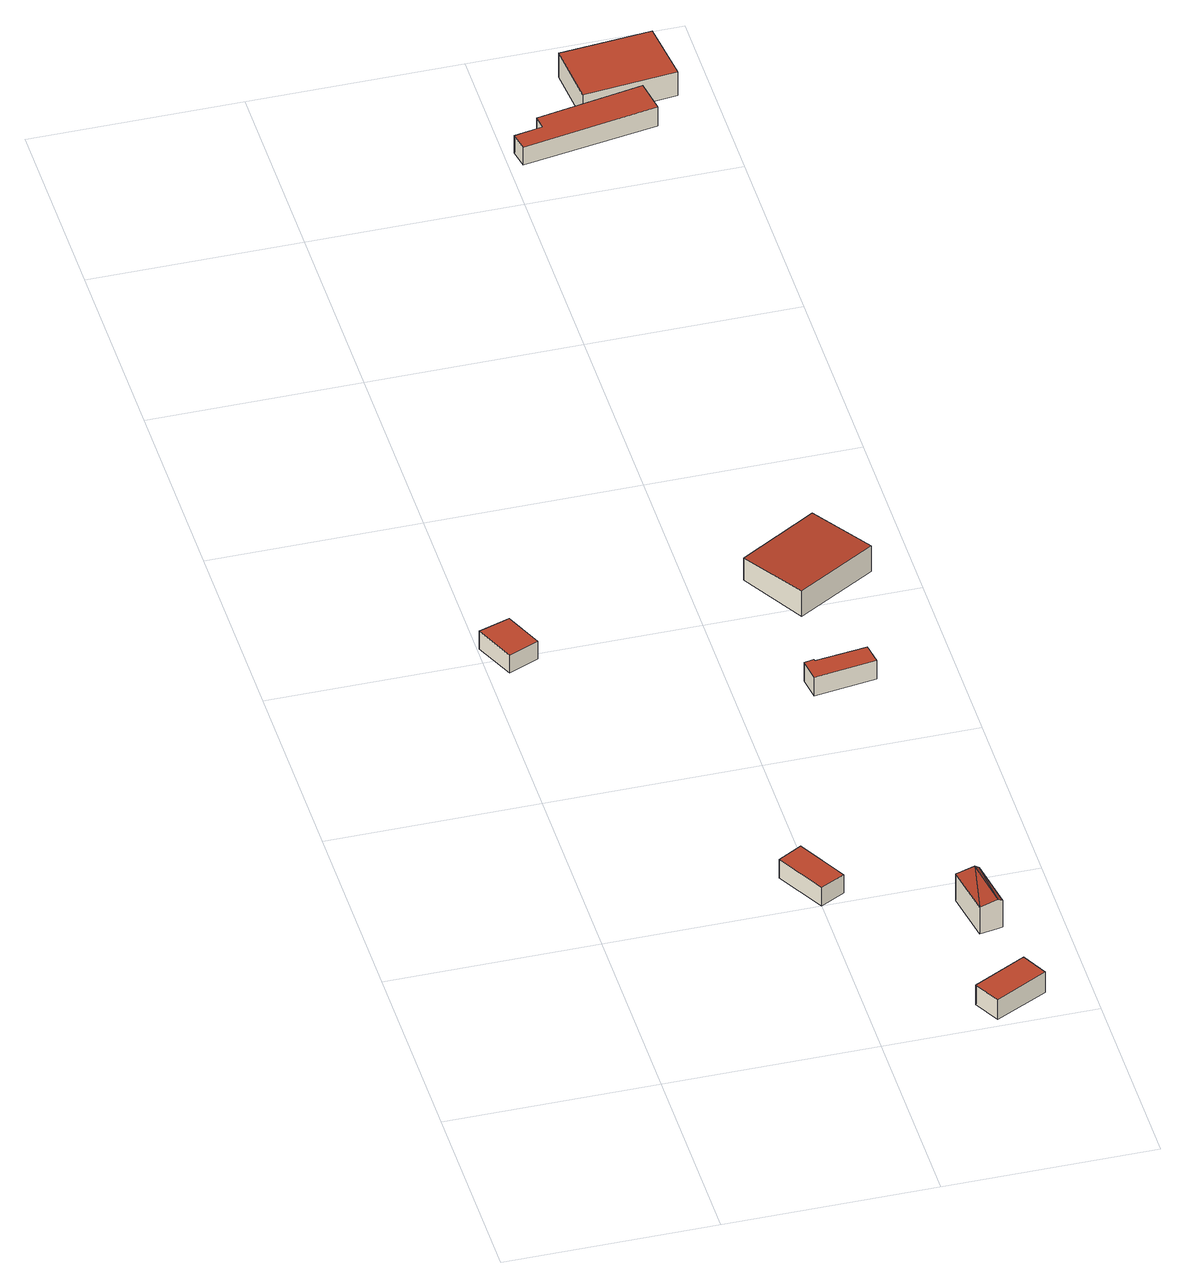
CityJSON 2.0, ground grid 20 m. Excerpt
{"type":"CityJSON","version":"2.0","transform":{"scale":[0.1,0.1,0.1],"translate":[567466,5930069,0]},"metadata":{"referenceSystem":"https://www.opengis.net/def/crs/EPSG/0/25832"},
"CityObjects":{
"building1":{"type":"Building","attributes":{"Grundfläche 2D":"13.267953","Grundhöhe NN":"0.919"},"geometry":[{"type":"Solid","lod":"3","boundaries":[[[[0,1,2,3]],[[4,5,3,2]],[[5,6,0,3]],[[6,7,1,0]],[[7,4,2,1]],[[7,6,5,4]]]],"semantics":{"surfaces":[{"type":"RoofSurface"},{"type":"WallSurface"},{"type":"GroundSurface"}],"values":[[0,1,1,1,1,2]]}}]},
"building2":{"type":"Building","attributes":{"Grundfläche 2D":"14.044554","Grundhöhe NN":"0.906"},"geometry":[{"type":"Solid","lod":"3","boundaries":[[[[8,9,10,11]],[[12,13,11,10]],[[13,14,8,11]],[[14,15,9,8]],[[15,12,10,9]],[[15,14,13,12]]]],"semantics":{"surfaces":[{"type":"RoofSurface"},{"type":"WallSurface"},{"type":"GroundSurface"}],"values":[[0,1,1,1,1,2]]}}]},
"building3":{"type":"Building","attributes":{"Grundfläche 2D":"16.000254","Grundhöhe NN":"0.974"},"geometry":[{"type":"Solid","lod":"3","boundaries":[[[[16,17,18,19]],[[20,21,19,18]],[[21,22,16,19]],[[22,23,17,16]],[[23,20,18,17]],[[23,22,21,20]]]],"semantics":{"surfaces":[{"type":"RoofSurface"},{"type":"WallSurface"},{"type":"GroundSurface"}],"values":[[0,1,1,1,1,2]]}}]},
"building4":{"type":"Building","attributes":{"Grundfläche 2D":"11.217362","Grundhöhe NN":"1.415"},"geometry":[{"type":"Solid","lod":"3","boundaries":[[[[24,25,26]],[[24,26,27]],[[28,27,29]],[[24,27,28]],[[30,31,26,25]],[[31,32,33,29,27,26]],[[33,34,28,29]],[[28,34,35,30,25,24]],[[34,33,32,31,30,35]]]],"semantics":{"surfaces":[{"type":"RoofSurface"},{"type":"WallSurface"},{"type":"GroundSurface"}],"values":[[0,0,0,0,1,1,1,1,2]]}}]},
"building5":{"type":"Building","attributes":{"Grundfläche 2D":"12.381390","Grundhöhe NN":"1.513"},"geometry":[{"type":"Solid","lod":"3","boundaries":[[[[36,37,38,39,40,41]],[[42,43,40,39]],[[43,44,41,40]],[[44,45,36,41]],[[45,46,37,36]],[[46,47,38,37]],[[47,42,39,38]],[[42,47,46,45,44,43]]]],"semantics":{"surfaces":[{"type":"RoofSurface"},{"type":"WallSurface"},{"type":"GroundSurface"}],"values":[[0,1,1,1,1,1,1,2]]}}]},
"building6":{"type":"Building","attributes":{"Grundfläche 2D":"62.512132","Grundhöhe NN":"0.914"},"geometry":[{"type":"Solid","lod":"3","boundaries":[[[[48,49,50,51]],[[52,53,51,50]],[[53,54,48,51]],[[54,55,49,48]],[[55,52,50,49]],[[55,54,53,52]]]],"semantics":{"surfaces":[{"type":"RoofSurface"},{"type":"WallSurface"},{"type":"GroundSurface"}],"values":[[0,1,1,1,1,2]]}}]},
"building7":{"type":"Building","attributes":{"Grundfläche 2D":"37.978532","Grundhöhe NN":"1.084"},"geometry":[{"type":"Solid","lod":"3","boundaries":[[[[56,57,58,59,60,61]],[[62,63,60,59]],[[63,64,61,60]],[[64,65,56,61]],[[65,66,57,56]],[[66,67,58,57]],[[67,62,59,58]],[[62,67,66,65,64,63]]]],"semantics":{"surfaces":[{"type":"RoofSurface"},{"type":"WallSurface"},{"type":"GroundSurface"}],"values":[[0,1,1,1,1,1,1,2]]}}]},
"building8":{"type":"Building","attributes":{"Grundfläche 2D":"53.244837","Grundhöhe NN":"1.094"},"geometry":[{"type":"Solid","lod":"3","boundaries":[[[[68,69,70,71]],[[72,73,71,70]],[[73,74,68,71]],[[74,75,69,68]],[[75,72,70,69]],[[75,74,73,72]]]],"semantics":{"surfaces":[{"type":"RoofSurface"},{"type":"WallSurface"},{"type":"GroundSurface"}],"values":[[0,1,1,1,1,2]]}}]}
},
"vertices":[
[32,630,29],[2,620,29],[19,581,29],[48,593,29],[19,581,9],[48,593,9],[32,630,9],[2,620,9],
[197,260,30],[174,247,30],[200,200,30],[223,212,30],[200,200,9],[223,212,9],[197,260,9],[174,247,9],
[345,58,33],[295,33,32],[308,8,32],[358,33,33],[308,8,10],[358,33,10],[345,58,10],[295,33,10],
[332,174,47],[314,171,44],[322,121,44],[340,124,47],[336,174,44],[344,125,44],[314,171,14],[322,121,14],[340,124,14],[344,125,14],[336,174,14],[332,174,14],
[264,496,36],[267,474,36],[326,482,36],[323,502,36],[274,496,36],[273,498,36],[323,502,15],[274,496,15],[273,498,15],[264,496,15],[267,474,15],[326,482,15],
[362,633,38],[325,695,34],[251,651,34],[287,589,38],[251,651,9],[287,589,9],[362,633,9],[325,695,9],
[212,1250,31],[340,1271,33],[335,1303,33],[234,1286,31],[236,1273,31],[209,1268,31],[234,1286,11],[236,1273,11],[209,1268,11],[212,1250,11],[340,1271,11],[335,1303,11],
[368,1307,38],[361,1367,38],[274,1359,38],[279,1298,38],[274,1359,11],[279,1298,11],[368,1307,11],[361,1367,11]
]}
